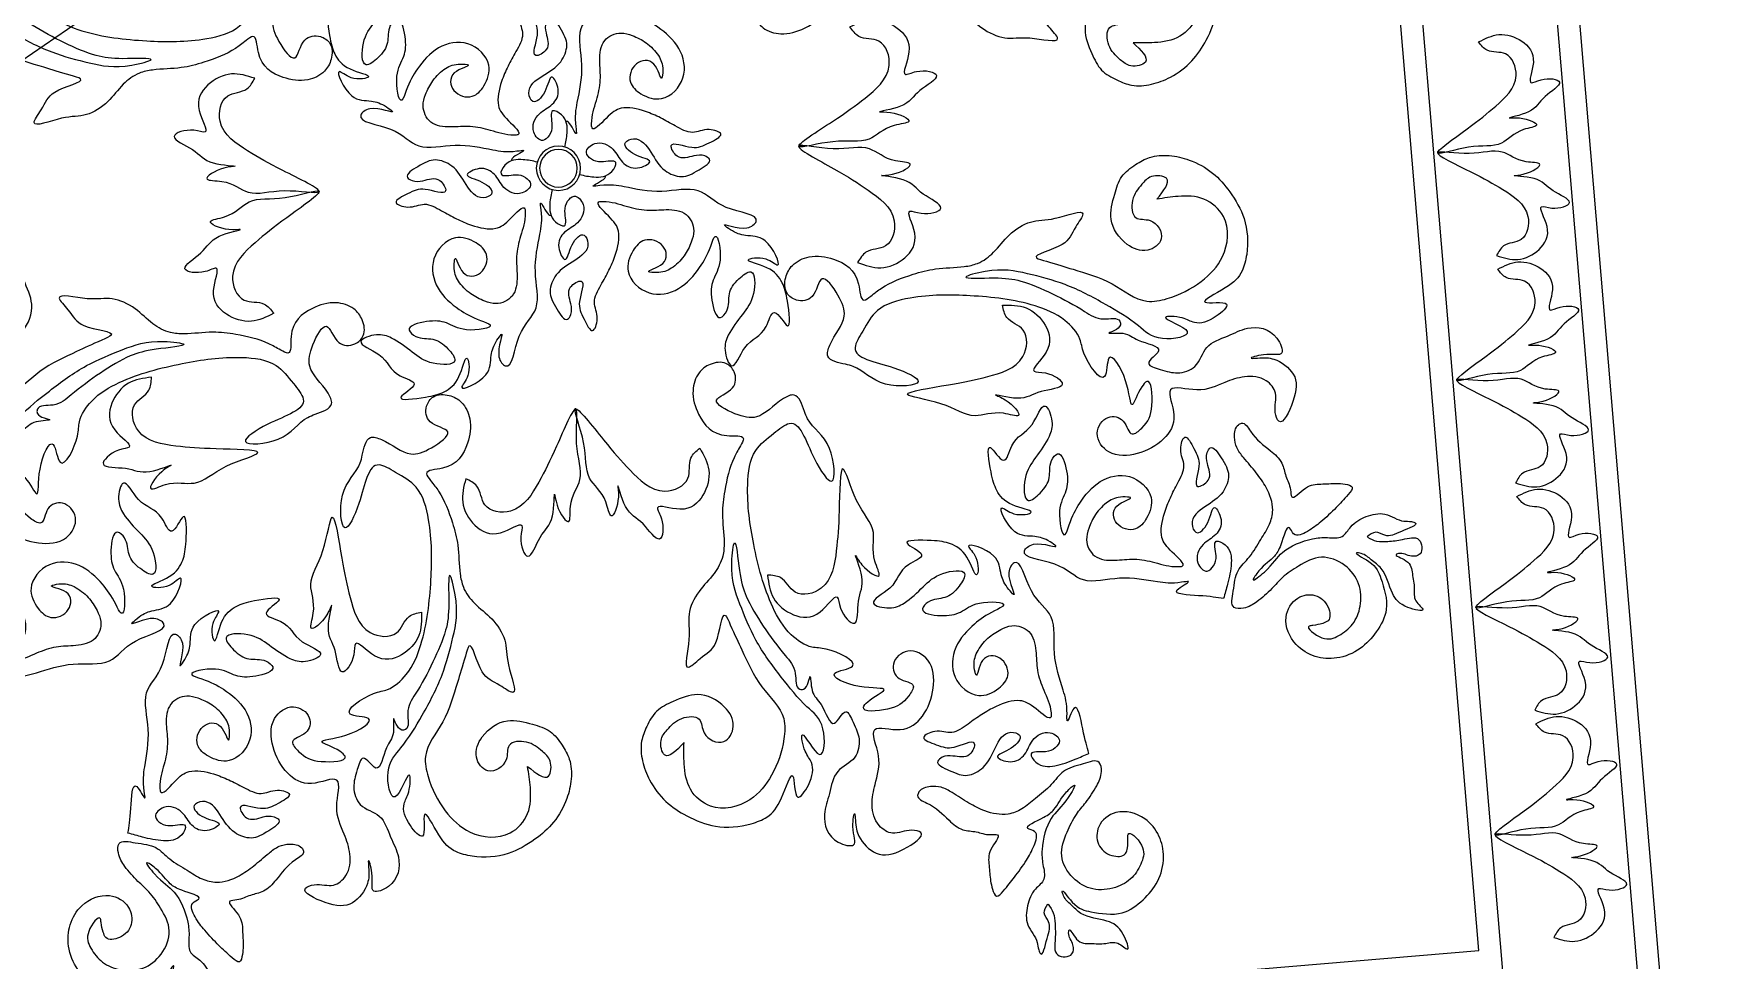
# Model space of a CAD drawing. Header units: millimetres. Extents: x 32582 to 41721, y -247935 to -234947.
# Drawn here: x 39985 to 40059.7, y -247106.5 to -247065 of the extents above; entities that cross this region are included whole.
import ezdxf

# ---------------------------------------------------------------- set-up
doc = ezdxf.new("R2010")
doc.units = ezdxf.units.MM
doc.header["$LTSCALE"] = 300
doc.header["$MEASUREMENT"] = 0
doc.layers.add('I-LINE-01', color=1, linetype='Continuous')
doc.layers.add('ID-facade', color=1, linetype='Continuous')

# ---------------------------------------------------------------- blocks, each defined once
blk = doc.blocks.new('arabesque3')
at = {"layer": 'I-LINE-01', "ltscale": 1100}
for radius in [18, 15.3]:
    blk.add_circle((0, 0), radius, dxfattribs=at)
for points in [[(312.1, 648.2), (315.2, 655.6), (315.4, 664.7), (313.9, 676.7), (314.1, 690), (325.7, 690.9), (327.5, 683.8), (325.4, 673.4), (325.9, 671.7), (331.1, 679.4), (341.8, 684.6), (354.1, 686.2), (363.9, 687.5), (371, 693.2), (369.2, 680.9), (357.6, 668.3), (337.5, 659.2), (330.5, 651.2), (325.4, 643), (324.8, 639.4), (331.7, 649.1), (345.7, 659), (370.8, 663.4), (389, 655.2), (402.7, 642), (410.3, 623.1), (409, 605.6), (399.5, 590.2), (377, 581.9), (361.5, 591.4), (359.4, 605.4), (368.9, 616), (380, 616), (382.2, 611.6), (383.8, 603.7), (384.3, 600.8), (393.9, 610.9), (392.1, 624.7), (382.7, 636), (368.2, 642.1), (349.9, 640.9), (335.1, 629.6), (328.4, 610.6), (335.5, 592.1), (344.9, 578.9), (353.8, 570.3), (364.5, 558.1), (369.8, 547.2), (369.1, 539.6), (356, 538.9), (339.3, 542.9), (328, 552.1), (313.8, 561.4), (301.5, 568.4), (289.9, 571), (271.5, 565.8), (259.5, 557.7), (247.2, 547.4), (238.9, 541.9), (230.4, 540.1), (220.5, 543.2), (219.1, 545.9), (225.7, 553), (241.6, 569.4), (251.7, 578.5), (262.3, 581.8), (273.3, 585.6), (279, 586.6), (272.1, 597.6), (268.8, 610.4), (268.3, 623), (268.9, 629.9), (271.4, 635.8), (277.2, 632.6), (287.9, 622.7), (299.6, 610.1), (307.3, 599.3), (309.3, 588.1), (304.3, 584.8), (318.2, 577.6), (327.4, 572.4), (339.5, 559.7), (346.6, 555.2), (340.3, 564.3), (324.2, 579.3), (313.3, 603.5), (312.3, 615.6), (311.4, 627.5), (303.5, 634.6), (295.3, 647.1), (293.4, 662.4), (299, 677.7), (299.4, 684), (300.3, 687.1), (307.3, 675.7), (310.5, 662.3), (308, 654.8), (311.9, 647.8)], [(-388.1, 610.6), (-392.2, 617.5), (-393.7, 626.4), (-393.8, 638.6), (-395.9, 651.7), (-407.4, 651), (-408.3, 643.8), (-404.7, 633.7), (-405, 632), (-411.3, 638.9), (-422.5, 642.6), (-434.9, 642.5), (-444.9, 642.4), (-452.7, 647.1), (-449.2, 635.2), (-436, 624.3), (-414.8, 618), (-406.7, 611.1), (-400.5, 603.6), (-399.5, 600.1), (-407.7, 608.8), (-422.8, 616.7), (-448.4, 617.6), (-465.3, 607), (-477, 592.1), (-482, 572.2), (-478.3, 555.1), (-466.7, 541.1), (-443.3, 536), (-429.3, 547.6), (-429.1, 561.7), (-440, 570.9), (-451, 569.4), (-452.5, 564.8), (-453.1, 556.7), (-453.2, 553.7), (-464, 562.5), (-464.2, 576.4), (-456.4, 588.8), (-442.9, 596.9), (-424.6, 598.2), (-408.3, 589), (-399.1, 571.1), (-403.6, 551.8), (-411.1, 537.5), (-418.8, 527.7), (-427.7, 514.2), (-431.4, 502.6), (-429.8, 495.2), (-416.6, 496.3), (-400.6, 502.5), (-390.7, 513.2), (-377.9, 524.3), (-366.7, 533), (-355.6, 537.2), (-336.7, 534.5), (-323.7, 528.1), (-310, 519.6), (-301.1, 515.3), (-292.4, 514.7), (-283, 519.1), (-282, 521.9), (-289.5, 528.1), (-307.5, 542.1), (-318.8, 549.8), (-329.7, 551.6), (-341.2, 553.8), (-346.9, 554), (-341.6, 566), (-340, 579), (-341.3, 591.6), (-342.8, 598.4), (-346.1, 603.9), (-351.4, 599.9), (-360.7, 588.6), (-370.5, 574.6), (-376.7, 562.8), (-377.1, 551.4), (-371.8, 548.8), (-384.5, 539.8), (-393, 533.4), (-403.1, 519.2), (-409.6, 513.7), (-404.6, 523.6), (-390.7, 540.6), (-383.2, 566.1), (-383.9, 578.3), (-384.6, 590.2), (-377.8, 598.2), (-371.3, 611.8), (-371.5, 627.2), (-379.2, 641.6), (-380.4, 647.8), (-381.8, 650.7), (-387.2, 638.5), (-388.5, 624.8), (-385, 617.7), (-387.8, 610.2)], [(36.8, 477.1), (34.5, 494.3), (36.8, 515.4), (51, 531.2), (83.5, 530.5), (103.7, 513.1), (117.7, 485.3), (119.8, 468.9), (105.8, 440.8), (93.8, 408.8), (87.3, 387.3), (84.4, 379.1), (73.6, 400), (59.1, 411.1), (48.7, 416.8), (52.3, 394.4), (55.2, 374.2), (65.8, 356.9), (79.9, 344.2), (88.9, 331.1), (91.5, 320.4), (93.4, 296.9), (97.8, 278.6), (109, 253), (115.5, 244.2), (118.7, 238.7), (105.7, 234.3), (85.4, 214), (83.5, 194.2), (90.4, 180.6), (100.2, 175.1), (113, 176.1), (118.7, 183.8), (115.7, 196.5), (101.4, 204.6), (114.7, 217.6), (131.6, 222.6), (155.4, 210.9), (164.4, 209.2), (171, 223.6), (172.7, 229.8), (187, 256.2), (185.1, 282.8), (173.8, 263), (157.4, 231.5), (143.9, 237.7), (127.3, 249.6), (117, 276.3), (115.2, 325.1), (123.5, 377.9), (135.3, 402.2), (150.6, 414.4), (161.9, 417.6), (181.1, 434.4), (166.1, 438), (184.5, 451.5), (203.9, 457), (189.5, 464.7), (185.3, 468.7), (204.6, 472.9), (223.1, 464.6), (227.9, 456.9), (217.3, 449.5), (214.3, 437.3), (227.3, 428.4), (242.5, 437.9), (243.7, 461), (231.9, 482.4), (212.5, 490.8), (192, 488), (192, 509.5), (186, 532.2), (181.4, 548.3), (184.7, 565.8), (194.7, 573.5), (210.5, 573.2), (217.5, 576.1), (201.6, 587.6), (179.3, 587.8), (167.2, 572.2), (166.2, 558.8), (166.3, 553.6), (163.5, 563.7), (161.9, 578.5), (149.9, 574.7), (141.9, 550.6), (148.2, 534.5), (157.4, 517.5), (172.8, 508), (178.2, 493.8), (175.3, 479.5), (170.5, 470.3), (160.3, 478.3), (151.5, 461.8), (145.9, 449.3), (145.7, 437.9), (139.1, 447.4), (136.1, 447), (134.2, 433.8), (128.1, 418.1), (113.7, 392), (103.3, 366.1), (100.8, 344.5), (99.9, 321.6), (95.4, 337.3), (97.4, 371.8), (106.2, 402.4), (122.5, 435.2), (139.9, 461.9), (150.3, 481.5), (144.5, 501.7), (133, 484), (133.5, 497.6), (137.2, 507.4), (132.2, 525.2), (122.3, 533.7), (120.7, 516.2), (109.1, 532.5), (95.1, 546.4), (81.9, 550), (52.7, 547.9), (30.8, 536.4), (15.6, 522.4), (4.9, 503.3), (1.3, 487.2), (2.8, 471.2), (8.6, 459.9), (18.3, 448.7), (32.7, 442.7), (53.1, 439.9), (73.5, 453), (78.3, 469.5), (69, 480.6), (54.1, 471.5), (51.7, 460), (37.7, 457.3), (24.6, 464.9), (18.5, 472.7), (19.8, 484.8), (36.8, 477.1)], [(-92, 478.7), (-92.1, 496.1), (-97.2, 516.7), (-113.5, 530.4), (-145.6, 525.2), (-163.2, 505.3), (-173.3, 475.8), (-173.1, 459.3), (-155.3, 433.3), (-139.1, 403.3), (-129.7, 382.9), (-125.7, 375.1), (-117.9, 397.3), (-105.1, 410.3), (-95.6, 417.4), (-96, 394.7), (-96.2, 374.3), (-104.3, 355.7), (-116.5, 341.2), (-123.6, 327), (-124.7, 316), (-123.4, 292.6), (-125.2, 273.8), (-132.8, 246.9), (-138.1, 237.3), (-140.5, 231.4), (-127, 228.8), (-104.1, 211.5), (-99.5, 192.1), (-104.5, 177.7), (-113.5, 170.9), (-126.3, 170.2), (-132.9, 177), (-131.8, 190), (-118.7, 200), (-133.6, 211), (-151.1, 213.7), (-173.1, 198.8), (-181.7, 196), (-190.2, 209.3), (-192.8, 215.2), (-210.6, 239.4), (-212.3, 266), (-198.4, 247.9), (-177.8, 219), (-165.3, 226.9), (-150.5, 241), (-144, 268.8), (-148.9, 317.5), (-164.3, 368.6), (-179.4, 391), (-196.2, 401), (-207.8, 402.7), (-229.1, 416.7), (-214.8, 422.3), (-234.8, 433.2), (-254.8, 436), (-241.5, 445.5), (-237.9, 450.1), (-257.6, 451.6), (-274.8, 440.9), (-278.5, 432.6), (-267.1, 426.7), (-262.4, 415.1), (-274, 404.4), (-290.4, 411.8), (-294.8, 434.4), (-286, 457.3), (-268, 468.3), (-247.2, 468.4), (-250.2, 489.6), (-247.3, 512.9), (-245, 529.5), (-250.6, 546.4), (-261.6, 552.6), (-277.2, 550.2), (-284.6, 552.1), (-270.3, 565.7), (-248.3, 569), (-234.1, 555.1), (-231.3, 542), (-230.8, 536.9), (-229.3, 547.2), (-229.8, 562.1), (-217.4, 559.9), (-206.2, 537.2), (-210.2, 520.4), (-217, 502.3), (-231, 490.7), (-234.3, 476), (-229.5, 462.2), (-223.5, 453.7), (-214.5, 463), (-203.6, 447.9), (-196.3, 436.3), (-194.5, 425.1), (-189.2, 435.3), (-186.3, 435.3), (-182.6, 422.5), (-174.3, 407.9), (-156.5, 383.9), (-142.7, 359.8), (-137.2, 338.7), (-133.2, 316.1), (-131, 332.3), (-137.6, 366.2), (-150.6, 395.3), (-171.1, 425.6), (-192, 449.6), (-205, 467.6), (-202.1, 488.4), (-188.2, 472.4), (-190.6, 485.9), (-195.6, 495.1), (-193, 513.3), (-184.5, 523.1), (-180.5, 506), (-171.2, 523.8), (-159.3, 539.4), (-146.6, 544.9), (-117.4, 546.8), (-94.2, 538.3), (-77.2, 526.6), (-64, 509.1), (-58.2, 493.6), (-57.5, 477.6), (-61.7, 465.5), (-69.8, 453.1), (-83.2, 445.3), (-103.1, 439.6), (-125.1, 449.8), (-132.1, 465.6), (-124.4, 477.8), (-108.4, 470.9), (-104.5, 459.7), (-90.2, 459), (-78.3, 468.3), (-73.2, 476.9), (-76.2, 488.8), (-92, 478.7)], [(361.8, 531.1), (350.2, 534.3), (332.9, 537.3), (318.2, 532.3), (315.2, 525.1), (327.1, 524.9), (335.3, 522.9), (339.5, 517.7), (332.9, 510.2), (318, 514.3), (309.9, 524.7), (297.4, 529), (287.8, 523.8), (299.9, 518.2), (307.9, 508.7), (301.4, 505.4), (287.2, 515.8), (275, 530.6), (261.6, 535.2), (247.4, 529.2), (239.1, 520.4), (243.1, 517.8), (251.9, 518), (265.5, 518.6), (270.6, 510.2), (253.9, 511), (239.7, 507), (230.5, 499.7), (240.1, 496.2), (253.6, 498.9), (267.7, 493.9), (279.9, 487.8), (292.3, 482.9), (312.1, 480.9), (324.2, 489.4), (335.4, 497.4), (335.9, 494.2), (332.5, 475), (329.7, 458.4), (330.6, 442.5), (327, 426.1), (314, 419.6), (304.8, 421.4), (293.3, 427), (283, 437.1), (279.1, 449.1), (279.7, 455.3), (286.6, 444.2), (300.7, 444.4), (305.2, 459.3), (296.5, 468.5), (279.5, 472.1), (262.6, 454.6), (266.5, 430.8), (284.1, 414.1), (301.8, 405.6), (309.7, 402.2), (290.5, 397.7), (274.1, 402.8), (257.8, 403.4), (244, 396), (249.4, 391.1), (263.3, 389.3), (275.9, 381.8), (281.8, 372.3), (264.3, 369.7), (246.9, 378.3), (229.8, 389.2), (217.4, 391.5), (205, 385.9), (219.9, 375.5), (237.5, 358.8), (249.2, 352.3), (238.8, 341.4), (258.7, 341.9), (273.7, 346.6), (285.5, 359.4), (291.4, 374.6), (292.7, 360.5), (288, 350.7), (307.4, 361.4), (311.2, 377.4), (315.6, 389.9), (318.9, 394.6), (317.6, 376.4), (322.9, 369.1), (333.7, 393.7), (346.7, 417), (345.3, 446.5), (348.2, 477.2), (348.6, 496.9), (348, 502.4), (354.8, 493.2), (359.6, 510.7), (361.8, 531.1)], [(-421.4, 487.7), (-410.2, 492.5), (-393.6, 497.9), (-378.3, 495), (-374.4, 488.2), (-386.1, 486.4), (-393.9, 483.3), (-397.4, 477.5), (-389.8, 471), (-375.6, 477.2), (-369, 488.5), (-357.3, 494.5), (-347, 490.7), (-358.3, 483.5), (-364.9, 472.9), (-357.9, 470.6), (-345.3, 482.9), (-335.3, 499.2), (-322.6, 505.5), (-307.7, 501.6), (-298.4, 493.9), (-301.9, 490.9), (-310.7, 489.8), (-324.2, 488.6), (-328.1, 479.5), (-311.8, 482.7), (-297.1, 480.6), (-287, 474.6), (-296, 469.9), (-309.7, 470.7), (-323, 463.8), (-334.3, 456.1), (-345.9, 449.6), (-365.2, 444.9), (-378.3, 451.6), (-390.6, 458), (-390.6, 454.8), (-384.6, 436.3), (-379.6, 420.1), (-378.3, 404.2), (-372.5, 388.6), (-358.7, 383.9), (-349.8, 386.9), (-339.3, 394), (-330.4, 405.5), (-328.2, 417.8), (-329.6, 423.9), (-334.9, 412), (-348.9, 410.2), (-355.4, 424.4), (-348, 434.7), (-331.8, 440.6), (-312.6, 425.6), (-313.3, 401.5), (-328.3, 382.5), (-344.7, 371.6), (-352.1, 367.2), (-332.4, 365.4), (-316.9, 372.7), (-300.9, 375.5), (-286.1, 370), (-290.9, 364.5), (-304.4, 360.8), (-315.8, 351.7), (-320.4, 341.4), (-302.7, 341.2), (-286.6, 352.1), (-271.1, 365.3), (-259.2, 369.3), (-246.2, 365.4), (-259.5, 353), (-274.6, 334.1), (-285.3, 326), (-273.5, 316.7), (-293.3, 314.5), (-308.8, 317.1), (-322.3, 328.1), (-330.2, 342.4), (-329.5, 328.2), (-323.5, 319.2), (-344.2, 327.1), (-350.2, 342.5), (-356.2, 354.2), (-360.2, 358.4), (-356.3, 340.6), (-360.7, 332.6), (-374.7, 355.5), (-390.7, 376.8), (-393.4, 406.2), (-400.5, 436.2), (-403.6, 455.7), (-403.8, 461.2), (-409.2, 451.2), (-416.3, 467.9), (-421.4, 487.7)], [(610.6, 388.1), (617.5, 392.2), (626.4, 393.7), (638.6, 393.8), (651.7, 395.9), (651, 407.4), (643.8, 408.3), (633.7, 404.7), (632, 405), (638.9, 411.3), (642.6, 422.5), (642.5, 434.9), (642.4, 444.9), (647.1, 452.7), (635.2, 449.2), (624.3, 436), (618, 414.8), (611.1, 406.7), (603.6, 400.5), (600.1, 399.5), (608.8, 407.7), (616.7, 422.8), (617.6, 448.4), (607, 465.3), (592.1, 477), (572.2, 482), (555.1, 478.3), (541.1, 466.7), (536, 443.3), (547.6, 429.3), (561.7, 429.1), (570.9, 440), (569.4, 451), (564.8, 452.5), (556.7, 453.1), (553.7, 453.2), (562.5, 464), (576.4, 464.2), (588.8, 456.4), (596.9, 442.9), (598.2, 424.6), (589, 408.3), (571.1, 399.1), (551.8, 403.6), (537.5, 411.1), (527.7, 418.8), (514.2, 427.7), (502.6, 431.4), (495.2, 429.8), (496.3, 416.6), (502.5, 400.6), (513.2, 390.7), (524.3, 377.9), (533, 366.7), (537.2, 355.6), (534.5, 336.7), (528.1, 323.7), (519.6, 310), (515.3, 301.1), (514.7, 292.4), (519.1, 283), (521.9, 282), (528.1, 289.5), (542.1, 307.5), (549.8, 318.8), (551.6, 329.7), (553.8, 341.2), (554, 346.9), (566, 341.6), (579, 340), (591.6, 341.3), (598.4, 342.8), (603.9, 346.1), (599.9, 351.4), (588.6, 360.7), (574.6, 370.5), (562.8, 376.7), (551.4, 377.1), (548.8, 371.8), (539.8, 384.5), (533.4, 393), (519.2, 403.1), (513.7, 409.6), (523.6, 404.6), (540.6, 390.7), (566.1, 383.2), (578.3, 383.9), (590.2, 384.6), (598.2, 377.8), (611.8, 371.3), (627.2, 371.5), (641.6, 379.2), (647.8, 380.4), (650.7, 381.8), (638.5, 387.2), (624.8, 388.5), (617.7, 385), (610.2, 387.8)], [(487.7, 421.4), (492.5, 410.2), (497.9, 393.6), (495, 378.3), (488.2, 374.4), (486.4, 386.1), (483.3, 393.9), (477.5, 397.4), (471, 389.8), (477.2, 375.6), (488.5, 369), (494.5, 357.3), (490.7, 347), (483.5, 358.3), (472.9, 364.9), (470.6, 357.9), (482.9, 345.3), (499.2, 335.3), (505.5, 322.6), (501.6, 307.7), (493.9, 298.4), (490.9, 301.9), (489.8, 310.7), (488.6, 324.2), (479.5, 328.1), (482.7, 311.8), (480.6, 297.1), (474.6, 287), (469.9, 296), (470.7, 309.7), (463.8, 323), (456.1, 334.3), (449.6, 345.9), (444.9, 365.2), (451.6, 378.3), (458, 390.6), (454.8, 390.6), (436.3, 384.6), (420.1, 379.6), (404.2, 378.3), (388.6, 372.5), (383.9, 358.7), (386.9, 349.8), (394, 339.3), (405.5, 330.4), (417.8, 328.2), (423.9, 329.6), (412, 334.9), (410.2, 348.9), (424.4, 355.4), (434.7, 348), (440.6, 331.8), (425.6, 312.6), (401.5, 313.3), (382.5, 328.3), (371.6, 344.7), (367.2, 352.1), (365.4, 332.4), (372.7, 316.9), (375.5, 300.9), (370, 286.1), (364.5, 290.9), (360.8, 304.4), (351.7, 315.8), (341.4, 320.4), (341.2, 302.7), (352.1, 286.6), (365.3, 271.1), (369.3, 259.2), (365.4, 246.2), (353, 259.5), (334.1, 274.6), (326, 285.3), (316.7, 273.5), (314.5, 293.3), (317.1, 308.8), (328.1, 322.3), (342.4, 330.2), (328.2, 329.5), (319.2, 323.5), (327.1, 344.2), (342.5, 350.2), (354.2, 356.2), (358.4, 360.2), (340.6, 356.3), (332.6, 360.7), (355.5, 374.7), (376.8, 390.7), (406.2, 393.4), (436.2, 400.5), (455.7, 403.6), (461.2, 403.8), (451.2, 409.2), (467.9, 416.3), (487.7, 421.4)], [(122.8, 351.4), (133, 354.9), (143.2, 368.1), (164.7, 367.9), (181, 339.4), (187.8, 307.3), (195.5, 274.1), (203, 301.1), (212.9, 328.9), (210.9, 352.1), (212.7, 364.2), (200.1, 353.7), (196, 345.5), (198.7, 363.2), (193.3, 382.6), (187.5, 399.9), (178, 386.2), (176.6, 377.1), (161.2, 386.9), (139.3, 386.2), (125.1, 370.5), (122.8, 351.4)], [(-160, 342.5), (-170.5, 344.6), (-182.5, 356.3), (-203.7, 353.1), (-216, 322.6), (-218.3, 289.9), (-221.4, 256), (-232.6, 281.7), (-246.2, 307.9), (-247.4, 331.1), (-250.8, 342.9), (-236.8, 334.1), (-231.7, 326.7), (-236.8, 343.8), (-234.1, 363.8), (-230.7, 381.7), (-219.5, 369.4), (-216.8, 360.6), (-202.8, 372.4), (-181.1, 374.7), (-164.9, 361.1), (-160, 342.5)], [(-531.1, 361.8), (-534.3, 350.2), (-537.3, 332.9), (-532.3, 318.2), (-525.1, 315.2), (-524.9, 327.1), (-522.9, 335.3), (-517.7, 339.5), (-510.2, 332.9), (-514.3, 318), (-524.7, 309.9), (-529, 297.4), (-523.8, 287.8), (-518.2, 299.9), (-508.7, 307.9), (-505.4, 301.4), (-515.8, 287.2), (-530.6, 275), (-535.2, 261.6), (-529.2, 247.4), (-520.4, 239.1), (-517.8, 243.1), (-518, 251.9), (-518.6, 265.5), (-510.2, 270.6), (-511, 253.9), (-507, 239.7), (-499.7, 230.5), (-496.2, 240.1), (-498.9, 253.6), (-493.9, 267.7), (-487.8, 279.9), (-482.9, 292.3), (-480.9, 312.1), (-489.4, 324.2), (-497.4, 335.4), (-494.2, 335.9), (-475, 332.5), (-458.4, 329.7), (-442.5, 330.6), (-426.1, 327), (-419.6, 314), (-421.4, 304.8), (-427, 293.3), (-437.1, 283), (-449.1, 279.1), (-455.3, 279.7), (-444.2, 286.6), (-444.4, 300.7), (-459.3, 305.2), (-468.5, 296.5), (-472.1, 279.5), (-454.6, 262.6), (-430.8, 266.5), (-414.1, 284.1), (-405.6, 301.8), (-402.2, 309.7), (-397.7, 290.5), (-402.8, 274.1), (-403.4, 257.8), (-396, 244), (-391.1, 249.4), (-389.3, 263.3), (-381.8, 275.9), (-372.3, 281.8), (-369.7, 264.3), (-378.3, 246.9), (-389.2, 229.8), (-391.5, 217.4), (-385.9, 205), (-375.5, 219.9), (-358.8, 237.5), (-352.3, 249.2), (-341.4, 238.8), (-341.9, 258.7), (-346.6, 273.7), (-359.4, 285.5), (-374.6, 291.4), (-360.5, 292.7), (-350.7, 288), (-361.4, 307.4), (-377.4, 311.2), (-389.9, 315.6), (-394.6, 318.9), (-376.4, 317.6), (-369.1, 322.9), (-393.7, 333.7), (-417, 346.7), (-446.5, 345.3), (-477.2, 348.2), (-496.9, 348.6), (-502.4, 348), (-493.2, 354.8), (-510.7, 359.6), (-531.1, 361.8)], [(-109.5, 239.9), (-101.4, 247), (-97, 263.1), (-77, 271), (-51.1, 250.8), (-32.6, 223.7), (-12.9, 196), (-16.2, 223.8), (-17.6, 253.3), (-28.2, 274), (-31.2, 285.8), (-38.9, 271.3), (-39.6, 262.2), (-43.8, 279.6), (-56.2, 295.5), (-68.1, 309.3), (-71.6, 293), (-69.5, 284), (-87.5, 287.3), (-107.4, 278.3), (-114.6, 258.4), (-109.5, 239.9)], [(82.5, 241.4), (74.3, 248.4), (69.6, 264.4), (49.5, 272.1), (23.9, 251.4), (5.9, 224), (-13.4, 196), (-10.5, 223.8), (-9.6, 253.3), (0.7, 274.2), (3.4, 286.1), (11.4, 271.7), (12.2, 262.7), (16.1, 280.1), (28.3, 296.2), (39.9, 310.2), (43.7, 294), (41.8, 284.9), (59.7, 288.5), (79.8, 279.8), (87.3, 260.1), (82.5, 241.4)], [(478.7, 92), (496.1, 92.1), (516.7, 97.2), (530.4, 113.5), (525.2, 145.6), (505.3, 163.2), (475.8, 173.3), (459.3, 173.1), (433.3, 155.3), (403.3, 139.1), (382.9, 129.7), (375.1, 125.7), (397.3, 117.9), (410.3, 105.1), (417.4, 95.6), (394.7, 96), (374.3, 96.2), (355.7, 104.3), (341.2, 116.5), (327, 123.6), (316, 124.7), (292.6, 123.4), (273.8, 125.2), (246.9, 132.8), (237.3, 138.1), (231.4, 140.5), (228.8, 127), (211.5, 104.1), (192.1, 99.5), (177.7, 104.5), (170.9, 113.5), (170.2, 126.3), (177, 132.9), (190, 131.8), (200, 118.7), (211, 133.6), (213.7, 151.1), (198.8, 173.1), (196, 181.7), (209.3, 190.2), (215.2, 192.8), (239.4, 210.6), (266, 212.3), (247.9, 198.4), (219, 177.8), (226.9, 165.3), (241, 150.5), (268.8, 144), (317.5, 148.9), (368.6, 164.3), (391, 179.4), (401, 196.2), (402.7, 207.8), (416.7, 229.1), (422.3, 214.8), (433.2, 234.8), (436, 254.8), (445.5, 241.5), (450.1, 237.9), (451.6, 257.6), (440.9, 274.8), (432.6, 278.5), (426.7, 267.1), (415.1, 262.4), (404.4, 274), (411.8, 290.4), (434.4, 294.8), (457.3, 286), (468.3, 268), (468.4, 247.2), (489.6, 250.2), (512.9, 247.3), (529.5, 245), (546.4, 250.6), (552.6, 261.6), (550.2, 277.2), (552.1, 284.6), (565.7, 270.3), (569, 248.3), (555.1, 234.1), (542, 231.3), (536.9, 230.8), (547.2, 229.3), (562.1, 229.8), (559.9, 217.4), (537.2, 206.2), (520.4, 210.2), (502.3, 217), (490.7, 231), (476, 234.3), (462.2, 229.5), (453.7, 223.5), (463, 214.5), (447.9, 203.6), (436.3, 196.3), (425.1, 194.5), (435.3, 189.2), (435.3, 186.3), (422.5, 182.6), (407.9, 174.3), (383.9, 156.5), (359.8, 142.7), (338.7, 137.2), (316.1, 133.2), (332.3, 131), (366.2, 137.6), (395.3, 150.6), (425.6, 171.1), (449.6, 192), (467.6, 205), (488.4, 202.1), (472.4, 188.2), (485.9, 190.6), (495.1, 195.6), (513.3, 193), (523.1, 184.5), (506, 180.5), (523.8, 171.2), (539.4, 159.3), (544.9, 146.6), (546.8, 117.4), (538.3, 94.2), (526.6, 77.2), (509.1, 64), (493.6, 58.2), (477.6, 57.5), (465.5, 61.7), (453.1, 69.8), (445.3, 83.2), (439.6, 103.1), (449.8, 125.1), (465.6, 132.1), (477.8, 124.4), (470.9, 108.4), (459.7, 104.5), (459, 90.2), (468.3, 78.3), (476.9, 73.2), (488.8, 76.2), (478.7, 92)], [(-477.1, 36.8), (-494.3, 34.5), (-515.4, 36.8), (-531.2, 51), (-530.5, 83.5), (-513.1, 103.7), (-485.3, 117.7), (-468.9, 119.8), (-440.8, 105.8), (-408.8, 93.8), (-387.3, 87.3), (-379.1, 84.4), (-400, 73.6), (-411.1, 59.1), (-416.8, 48.7), (-394.4, 52.3), (-374.2, 55.2), (-356.9, 65.8), (-344.2, 79.9), (-331.1, 88.9), (-320.4, 91.5), (-296.9, 93.4), (-278.6, 97.8), (-253, 109), (-244.2, 115.5), (-238.7, 118.7), (-234.3, 105.7), (-214, 85.4), (-194.2, 83.5), (-180.6, 90.4), (-175.1, 100.2), (-176.1, 113), (-183.8, 118.7), (-196.5, 115.7), (-204.6, 101.4), (-217.6, 114.7), (-222.6, 131.6), (-210.9, 155.4), (-209.2, 164.4), (-223.6, 171), (-229.8, 172.7), (-256.2, 187), (-282.8, 185.1), (-263, 173.8), (-231.5, 157.4), (-237.7, 143.9), (-249.6, 127.3), (-276.3, 117), (-325.1, 115.2), (-377.9, 123.5), (-402.2, 135.3), (-414.4, 150.6), (-417.6, 161.9), (-434.4, 181.1), (-438, 166.1), (-451.5, 184.5), (-457, 203.9), (-464.7, 189.5), (-468.7, 185.3), (-472.9, 204.6), (-464.6, 223.1), (-456.9, 227.9), (-449.5, 217.3), (-437.3, 214.3), (-428.4, 227.3), (-437.9, 242.5), (-461, 243.7), (-482.4, 231.9), (-490.8, 212.5), (-488, 192), (-509.5, 192), (-532.2, 186), (-548.3, 181.4), (-565.8, 184.7), (-573.5, 194.7), (-573.2, 210.5), (-576.1, 217.5), (-587.6, 201.6), (-587.8, 179.3), (-572.2, 167.2), (-558.8, 166.2), (-553.6, 166.3), (-563.7, 163.5), (-578.5, 161.9), (-574.7, 149.9), (-550.6, 141.9), (-534.5, 148.2), (-517.5, 157.4), (-508, 172.8), (-493.8, 178.2), (-479.5, 175.3), (-470.3, 170.5), (-478.3, 160.3), (-461.8, 151.5), (-449.3, 145.9), (-437.9, 145.7), (-447.4, 139.1), (-447, 136.1), (-433.8, 134.2), (-418.1, 128.1), (-392, 113.7), (-366.1, 103.3), (-344.5, 100.8), (-321.6, 99.9), (-337.3, 95.4), (-371.8, 97.4), (-402.4, 106.2), (-435.2, 122.5), (-461.9, 139.9), (-481.5, 150.3), (-501.7, 144.5), (-484, 133), (-497.6, 133.5), (-507.4, 137.2), (-525.2, 132.2), (-533.7, 122.3), (-516.2, 120.7), (-532.5, 109.1), (-546.4, 95.1), (-550, 81.9), (-547.9, 52.7), (-536.4, 30.8), (-522.4, 15.6), (-503.3, 4.9), (-487.2, 1.3), (-471.2, 2.8), (-459.9, 8.6), (-448.7, 18.3), (-442.7, 32.7), (-439.9, 53.1), (-453, 73.5), (-469.5, 78.3), (-480.6, 69), (-471.5, 54.1), (-460, 51.7), (-457.3, 37.7), (-464.9, 24.6), (-472.7, 18.5), (-484.8, 19.8), (-477.1, 36.8)], [(342.5, 160), (344.6, 170.5), (356.3, 182.5), (353.1, 203.7), (322.6, 216), (289.9, 218.3), (256, 221.4), (281.7, 232.6), (307.9, 246.2), (331.1, 247.4), (342.9, 250.8), (334.1, 236.8), (326.7, 231.7), (343.8, 236.8), (363.8, 234.1), (381.7, 230.7), (369.4, 219.5), (360.6, 216.8), (372.4, 202.8), (374.7, 181.1), (361.1, 164.9), (342.5, 160)], [(-351.4, 122.8), (-354.9, 133), (-368.1, 143.2), (-367.9, 164.7), (-339.4, 181), (-307.3, 187.8), (-274.1, 195.5), (-301.1, 203), (-328.9, 212.9), (-352.1, 210.9), (-364.2, 212.7), (-353.7, 200.1), (-345.5, 196), (-363.2, 198.7), (-382.6, 193.3), (-399.9, 187.5), (-386.2, 178), (-377.1, 176.6), (-386.9, 161.2), (-386.2, 139.3), (-370.5, 125.1), (-351.4, 122.8)], [(230.5, 109.4), (238.4, 102.1), (254.8, 99.2), (264.7, 80.1), (247.1, 52.3), (221.9, 31.3), (196.2, 9), (223.6, 15), (252.8, 19.2), (272.4, 31.8), (283.9, 35.9), (268.6, 42.2), (259.6, 42), (276.4, 47.8), (291.1, 61.7), (303.6, 74.9), (287.1, 76.9), (278.4, 73.9), (279.8, 92.1), (269, 111), (248.5, 116.3), (230.5, 109.4)], [(-245.7, 85), (-252.3, 76.5), (-268, 71), (-274.7, 50.5), (-252.8, 26), (-224.5, 9.4), (-195.5, -8.5), (-223.5, -7), (-253, -7.6), (-274.4, 1.7), (-286.4, 3.8), (-272.4, 12.5), (-263.4, 13.7), (-281, 16.8), (-297.7, 28.1), (-312.2, 39.1), (-296.2, 43.7), (-287.1, 42.2), (-291.6, 59.9), (-283.9, 80.4), (-264.6, 88.9), (-245.7, 85)], [(250.7, -81.5), (256.9, -72.7), (272.4, -66.5), (278, -45.7), (255, -22.3), (226, -7), (196.2, 9.4), (224.2, 9.3), (253.6, 11.3), (275.4, 3.1), (287.5, 1.5), (273.9, -7.8), (265, -9.5), (282.7, -11.7), (300, -22.2), (315, -32.5), (299.3, -37.9), (290.1, -36.8), (295.4, -54.3), (288.7, -75.1), (269.8, -84.5), (250.7, -81.5)], [(-234.6, -106.6), (-242.1, -99), (-258.4, -95.4), (-267.4, -75.8), (-248.5, -48.9), (-222.3, -29.1), (-195.6, -8), (-223.2, -12.7), (-252.6, -15.5), (-272.7, -27.2), (-284.4, -30.7), (-269.5, -37.7), (-260.4, -37.9), (-277.5, -43), (-292.9, -56.2), (-306, -68.8), (-289.6, -71.5), (-280.7, -68.9), (-283.1, -87), (-273.1, -106.5), (-252.9, -112.7), (-234.6, -106.6)], [(477.1, -36.8), (494.3, -34.5), (515.4, -36.8), (531.2, -51), (530.5, -83.5), (513.1, -103.7), (485.3, -117.7), (468.9, -119.8), (440.8, -105.8), (408.8, -93.8), (387.3, -87.3), (379.1, -84.4), (400, -73.6), (411.1, -59.1), (416.8, -48.7), (394.4, -52.3), (374.2, -55.2), (356.9, -65.8), (344.2, -79.9), (331.1, -88.9), (320.4, -91.5), (296.9, -93.4), (278.6, -97.8), (253, -109), (244.2, -115.5), (238.7, -118.7), (234.3, -105.7), (214, -85.4), (194.2, -83.5), (180.6, -90.4), (175.1, -100.2), (176.1, -113), (183.8, -118.7), (196.5, -115.7), (204.6, -101.4), (217.6, -114.7), (222.6, -131.6), (210.9, -155.4), (209.2, -164.4), (223.6, -171), (229.8, -172.7), (256.2, -187), (282.8, -185.1), (263, -173.8), (231.5, -157.4), (237.7, -143.9), (249.6, -127.3), (276.3, -117), (325.1, -115.2), (377.9, -123.5), (402.2, -135.3), (414.4, -150.6), (417.6, -161.9), (434.4, -181.1), (438, -166.1), (451.5, -184.5), (457, -203.9), (464.7, -189.5), (468.7, -185.3), (472.9, -204.6), (464.6, -223.1), (456.9, -227.9), (449.5, -217.3), (437.3, -214.3), (428.4, -227.3), (437.9, -242.5), (461, -243.7), (482.4, -231.9), (490.8, -212.5), (488, -192), (509.5, -192), (532.2, -186), (548.3, -181.4), (565.8, -184.7), (573.5, -194.7), (573.2, -210.5), (576.1, -217.5), (587.6, -201.6), (587.8, -179.3), (572.2, -167.2), (558.8, -166.2), (553.6, -166.3), (563.7, -163.5), (578.5, -161.9), (574.7, -149.9), (550.6, -141.9), (534.5, -148.2), (517.5, -157.4), (508, -172.8), (493.8, -178.2), (479.5, -175.3), (470.3, -170.5), (478.3, -160.3), (461.8, -151.5), (449.3, -145.9), (437.9, -145.7), (447.4, -139.1), (447, -136.1), (433.8, -134.2), (418.1, -128.1), (392, -113.7), (366.1, -103.3), (344.5, -100.8), (321.6, -99.9), (337.3, -95.4), (371.8, -97.4), (402.4, -106.2), (435.2, -122.5), (461.9, -139.9), (481.5, -150.3), (501.7, -144.5), (484, -133), (497.6, -133.5), (507.4, -137.2), (525.2, -132.2), (533.7, -122.3), (516.2, -120.7), (532.5, -109.1), (546.4, -95.1), (550, -81.9), (547.9, -52.7), (536.4, -30.8), (522.4, -15.6), (503.3, -4.9), (487.2, -1.3), (471.2, -2.8), (459.9, -8.6), (448.7, -18.3), (442.7, -32.7), (439.9, -53.1), (453, -73.5), (469.5, -78.3), (480.6, -69), (471.5, -54.1), (460, -51.7), (457.3, -37.7), (464.9, -24.6), (472.7, -18.5), (484.8, -19.8), (477.1, -36.8)], [(-478.7, -92), (-496.1, -92.1), (-516.7, -97.2), (-530.4, -113.5), (-525.2, -145.6), (-505.3, -163.2), (-475.8, -173.3), (-459.3, -173.1), (-433.3, -155.3), (-403.3, -139.1), (-382.9, -129.7), (-375.1, -125.7), (-397.3, -117.9), (-410.3, -105.1), (-417.4, -95.6), (-394.7, -96), (-374.3, -96.2), (-355.7, -104.3), (-341.2, -116.5), (-327, -123.6), (-316, -124.7), (-292.6, -123.4), (-273.8, -125.2), (-246.9, -132.8), (-237.3, -138.1), (-231.4, -140.5), (-228.8, -127), (-211.5, -104.1), (-192.1, -99.5), (-177.7, -104.5), (-170.9, -113.5), (-170.2, -126.3), (-177, -132.9), (-190, -131.8), (-200, -118.7), (-211, -133.6), (-213.7, -151.1), (-198.8, -173.1), (-196, -181.7), (-209.3, -190.2), (-215.2, -192.8), (-239.4, -210.6), (-266, -212.3), (-247.9, -198.4), (-219, -177.8), (-226.9, -165.3), (-241, -150.5), (-268.8, -144), (-317.5, -148.9), (-368.6, -164.3), (-391, -179.4), (-401, -196.2), (-402.7, -207.8), (-416.7, -229.1), (-422.3, -214.8), (-433.2, -234.8), (-436, -254.8), (-445.5, -241.5), (-450.1, -237.9), (-451.6, -257.6), (-440.9, -274.8), (-432.6, -278.5), (-426.7, -267.1), (-415.1, -262.4), (-404.4, -274), (-411.8, -290.4), (-434.4, -294.8), (-457.3, -286), (-468.3, -268), (-468.4, -247.2), (-489.6, -250.2), (-512.9, -247.3), (-529.5, -245), (-546.4, -250.6), (-552.6, -261.6), (-550.2, -277.2), (-552.1, -284.6), (-565.7, -270.3), (-569, -248.3), (-555.1, -234.1), (-542, -231.3), (-536.9, -230.8), (-547.2, -229.3), (-562.1, -229.8), (-559.9, -217.4), (-537.2, -206.2), (-520.4, -210.2), (-502.3, -217), (-490.7, -231), (-476, -234.3), (-462.2, -229.5), (-453.7, -223.5), (-463, -214.5), (-447.9, -203.6), (-436.3, -196.3), (-425.1, -194.5), (-435.3, -189.2), (-435.3, -186.3), (-422.5, -182.6), (-407.9, -174.3), (-383.9, -156.5), (-359.8, -142.7), (-338.7, -137.2), (-316.1, -133.2), (-332.3, -131), (-366.2, -137.6), (-395.3, -150.6), (-425.6, -171.1), (-449.6, -192), (-467.6, -205), (-488.4, -202.1), (-472.4, -188.2), (-485.9, -190.6), (-495.1, -195.6), (-513.3, -193), (-523.1, -184.5), (-506, -180.5), (-523.8, -171.2), (-539.4, -159.3), (-544.9, -146.6), (-546.8, -117.4), (-538.3, -94.2), (-526.6, -77.2), (-509.1, -64), (-493.6, -58.2), (-477.6, -57.5), (-465.5, -61.7), (-453.1, -69.8), (-445.3, -83.2), (-439.6, -103.1), (-449.8, -125.1), (-465.6, -132.1), (-477.8, -124.4), (-470.9, -108.4), (-459.7, -104.5), (-459, -90.2), (-468.3, -78.3), (-476.9, -73.2), (-488.8, -76.2), (-478.7, -92)]]:
    blk.add_spline(points, degree=3, dxfattribs=at)
for points, knots in [([(-7.4, 16.4), (-8.8, 20), (-11.8, 28.5), (-12.5, 40.8), (1.1, 50.6), (-0.6, 35.3), (2.5, 27.9), (10.8, 21.7), (19.1, 34.4), (10.7, 47.3), (-3, 51), (-10.9, 61.7), (-4.5, 80.3), (0.7, 62.2), (13.4, 52.7), (17.5, 68.8), (1.7, 77.1), (-13.5, 82.7), (-22.8, 99), (-18.2, 110.4), (-11.6, 126.2), (-5, 118), (-4.8, 109.2), (-7.8, 96.9), (11.9, 89.7), (-0.9, 111.3), (2.8, 121.5), (8.7, 139.9), (16.7, 123.5), (11.3, 111.7), (21.1, 99), (29.3, 88.1), (37.4, 75.1), (43.7, 57.8), (37.1, 46), (24.3, 30.9), (38.4, 32.2), (49.2, 38), (66.1, 44.5), (82.3, 44.8), (99.2, 48.8), (103.7, 64.2), (98.5, 75.5), (91.6, 85.5), (80.3, 94), (70.6, 96.1), (55.7, 92.6), (78.3, 90.9), (78, 72.1), (61.6, 64.7), (49, 75.3), (40.5, 93.2), (57.7, 114.7), (84.4, 113), (102.6, 96.9), (111.7, 84.8), (121.2, 65.2), (122.3, 95.3), (111, 106.7), (107.7, 121.3), (110.5, 142.8), (122.6, 132.1), (122, 119.5), (130.9, 110), (148, 100.2), (144.1, 126.5), (132.1, 138.2), (118.7, 151.2), (112.2, 164.3), (117, 186.7), (131.3, 158.5), (148, 158.8), (157.8, 132.3), (169.6, 164.3), (170, 131.4), (168.3, 116.9), (160.4, 102.9), (134.3, 94.1), (157.2, 93.3), (170.6, 110.2), (161.4, 77), (143.7, 76.4), (134.1, 71.4), (122.3, 59.9), (142.9, 73), (161.6, 60.8), (125.2, 52.4), (112.4, 28.7), (79.5, 32.7), (53.3, 22.9), (38.7, 18.3), (21, 18.8), (36.4, 14.5), (37.1, 11.9), (36.7, 11.3)], [9.002268, 9.002268, 9.002268, 9.002268, 14.795131, 22.552283, 26.461071, 32.387657, 36.609525, 39.954395, 44.930461, 52.663862, 59.213008, 65.821167, 71.29339, 77.971128, 84.193841, 87.852039, 96.65929, 106.216164, 113.320593, 121.014608, 127.066217, 129.409926, 133.83233, 140.645066, 145.549744, 153.866031, 161.281624, 167.125502, 172.219184, 179.076734, 186.565919, 193.404788, 200.070203, 209.993669, 217.371611, 224.279923, 225.86843, 235.613413, 244.053991, 252.020914, 260.382988, 267.663377, 272.34352, 278.70703, 285.950628, 292.243528, 295.372221, 301.913045, 308.987077, 316.779915, 323.110083, 331.753979, 343.934947, 355.999678, 368.122508, 377.945166, 382.2617, 392.159854, 400.760934, 408.879554, 416.732041, 420.374282, 427.369487, 434.667921, 440.28729, 449.125009, 458.827873, 469.014942, 475.316222, 482.112306, 491.224407, 503.354831, 510.028066, 517.582209, 527.55788, 535.426857, 544.098106, 552.275667, 559.367822, 564.778065, 575.84425, 584.09177, 590.699649, 593.575978, 602.671684, 607.21962, 620.649316, 633.970216, 648.73498, 664.168462, 674.044155, 676.776293, 682.44553, 684.243491, 684.243491, 684.243491, 684.243491]), ([(-16.4, -7.4), (-20, -8.8), (-28.5, -11.8), (-40.8, -12.5), (-50.6, 1.1), (-35.3, -0.6), (-27.9, 2.5), (-21.7, 10.8), (-34.4, 19.1), (-47.3, 10.7), (-51, -3), (-61.7, -10.9), (-80.3, -4.5), (-62.2, 0.7), (-52.7, 13.4), (-68.8, 17.5), (-77.1, 1.7), (-82.7, -13.5), (-99, -22.8), (-110.4, -18.2), (-126.2, -11.6), (-118, -5), (-109.2, -4.8), (-96.9, -7.8), (-89.7, 11.9), (-111.3, -0.9), (-121.5, 2.8), (-139.9, 8.7), (-123.5, 16.7), (-111.7, 11.3), (-99, 21.1), (-88.1, 29.3), (-75.1, 37.4), (-57.8, 43.7), (-46, 37.1), (-30.9, 24.3), (-32.2, 38.4), (-38, 49.2), (-44.5, 66.1), (-44.8, 82.3), (-48.8, 99.2), (-64.2, 103.7), (-75.5, 98.5), (-85.5, 91.6), (-94, 80.3), (-96.1, 70.6), (-92.6, 55.7), (-90.9, 78.3), (-72.1, 78), (-64.7, 61.6), (-75.3, 49), (-93.2, 40.5), (-114.7, 57.7), (-113, 84.4), (-96.9, 102.6), (-84.8, 111.7), (-65.2, 121.2), (-95.3, 122.3), (-106.7, 111), (-121.3, 107.7), (-142.8, 110.5), (-132.1, 122.6), (-119.5, 122), (-110, 130.9), (-100.2, 148), (-126.5, 144.1), (-138.2, 132.1), (-151.2, 118.7), (-164.3, 112.2), (-186.7, 117), (-158.5, 131.3), (-158.8, 148), (-132.3, 157.8), (-164.3, 169.6), (-131.4, 170), (-116.9, 168.3), (-102.9, 160.4), (-94.1, 134.3), (-93.3, 157.2), (-110.2, 170.6), (-77, 161.4), (-76.4, 143.7), (-71.4, 134.1), (-59.9, 122.3), (-73, 142.9), (-60.8, 161.6), (-52.4, 125.2), (-28.7, 112.4), (-32.7, 79.5), (-22.9, 53.3), (-18.3, 38.7), (-18.8, 21), (-14.5, 36.4), (-11.9, 37.1), (-11.3, 36.7)], [9.002268, 9.002268, 9.002268, 9.002268, 14.795131, 22.552283, 26.461071, 32.387657, 36.609525, 39.954395, 44.930461, 52.663862, 59.213008, 65.821167, 71.29339, 77.971128, 84.193841, 87.852039, 96.65929, 106.216164, 113.320593, 121.014608, 127.066217, 129.409926, 133.83233, 140.645066, 145.549744, 153.866031, 161.281624, 167.125502, 172.219184, 179.076734, 186.565919, 193.404788, 200.070203, 209.993669, 217.371611, 224.279923, 225.86843, 235.613413, 244.053991, 252.020914, 260.382988, 267.663377, 272.34352, 278.70703, 285.950628, 292.243528, 295.372221, 301.913045, 308.987077, 316.779915, 323.110083, 331.753979, 343.934947, 355.999678, 368.122508, 377.945166, 382.2617, 392.159854, 400.760934, 408.879554, 416.732041, 420.374282, 427.369487, 434.667921, 440.28729, 449.125009, 458.827873, 469.014942, 475.316222, 482.112306, 491.224407, 503.354831, 510.028066, 517.582209, 527.55788, 535.426857, 544.098106, 552.275667, 559.367822, 564.778065, 575.84425, 584.09177, 590.699649, 593.575978, 602.671684, 607.21962, 620.649316, 633.970216, 648.73498, 664.168462, 674.044155, 676.776293, 682.44553, 684.243491, 684.243491, 684.243491, 684.243491]), ([(16.4, 7.4), (20, 8.8), (28.5, 11.8), (40.8, 12.5), (50.6, -1.1), (35.3, 0.6), (27.9, -2.5), (21.7, -10.8), (34.4, -19.1), (47.3, -10.7), (51, 3), (61.7, 10.9), (80.3, 4.5), (62.2, -0.7), (52.7, -13.4), (68.8, -17.5), (77.1, -1.7), (82.7, 13.5), (99, 22.8), (110.4, 18.2), (126.2, 11.6), (118, 5), (109.2, 4.8), (96.9, 7.8), (89.7, -11.9), (111.3, 0.9), (121.5, -2.8), (139.9, -8.7), (123.5, -16.7), (111.7, -11.3), (99, -21.1), (88.1, -29.3), (75.1, -37.4), (57.8, -43.7), (46, -37.1), (30.9, -24.3), (32.2, -38.4), (38, -49.2), (44.5, -66.1), (44.8, -82.3), (48.8, -99.2), (64.2, -103.7), (75.5, -98.5), (85.5, -91.6), (94, -80.3), (96.1, -70.6), (92.6, -55.7), (90.9, -78.3), (72.1, -78), (64.7, -61.6), (75.3, -49), (93.2, -40.5), (114.7, -57.7), (113, -84.4), (96.9, -102.6), (84.8, -111.7), (65.2, -121.2), (95.3, -122.3), (106.7, -111), (121.3, -107.7), (142.8, -110.5), (132.1, -122.6), (119.5, -122), (110, -130.9), (100.2, -148), (126.5, -144.1), (138.2, -132.1), (151.2, -118.7), (164.3, -112.2), (186.7, -117), (158.5, -131.3), (158.8, -148), (132.3, -157.8), (164.3, -169.6), (131.4, -170), (116.9, -168.3), (102.9, -160.4), (94.1, -134.3), (93.3, -157.2), (110.2, -170.6), (77, -161.4), (76.4, -143.7), (71.4, -134.1), (59.9, -122.3), (73, -142.9), (60.8, -161.6), (52.4, -125.2), (28.7, -112.4), (32.7, -79.5), (22.9, -53.3), (18.3, -38.7), (18.8, -21), (14.5, -36.4), (11.9, -37.1), (11.3, -36.7)], [9.002268, 9.002268, 9.002268, 9.002268, 14.795131, 22.552283, 26.461071, 32.387657, 36.609525, 39.954395, 44.930461, 52.663862, 59.213008, 65.821167, 71.29339, 77.971128, 84.193841, 87.852039, 96.65929, 106.216164, 113.320593, 121.014608, 127.066217, 129.409926, 133.83233, 140.645066, 145.549744, 153.866031, 161.281624, 167.125502, 172.219184, 179.076734, 186.565919, 193.404788, 200.070203, 209.993669, 217.371611, 224.279923, 225.86843, 235.613413, 244.053991, 252.020914, 260.382988, 267.663377, 272.34352, 278.70703, 285.950628, 292.243528, 295.372221, 301.913045, 308.987077, 316.779915, 323.110083, 331.753979, 343.934947, 355.999678, 368.122508, 377.945166, 382.2617, 392.159854, 400.760934, 408.879554, 416.732041, 420.374282, 427.369487, 434.667921, 440.28729, 449.125009, 458.827873, 469.014942, 475.316222, 482.112306, 491.224407, 503.354831, 510.028066, 517.582209, 527.55788, 535.426857, 544.098106, 552.275667, 559.367822, 564.778065, 575.84425, 584.09177, 590.699649, 593.575978, 602.671684, 607.21962, 620.649316, 633.970216, 648.73498, 664.168462, 674.044155, 676.776293, 682.44553, 684.243491, 684.243491, 684.243491, 684.243491]), ([(7.4, -16.4), (8.8, -20), (11.8, -28.5), (12.5, -40.8), (-1.1, -50.6), (0.6, -35.3), (-2.5, -27.9), (-10.8, -21.7), (-19.1, -34.4), (-10.7, -47.3), (3, -51), (10.9, -61.7), (4.5, -80.3), (-0.7, -62.2), (-13.4, -52.7), (-17.5, -68.8), (-1.7, -77.1), (13.5, -82.7), (22.8, -99), (18.2, -110.4), (11.6, -126.2), (5, -118), (4.8, -109.2), (7.8, -96.9), (-11.9, -89.7), (0.9, -111.3), (-2.8, -121.5), (-8.7, -139.9), (-16.7, -123.5), (-11.3, -111.7), (-21.1, -99), (-29.3, -88.1), (-37.4, -75.1), (-43.7, -57.8), (-37.1, -46), (-24.3, -30.9), (-38.4, -32.2), (-49.2, -38), (-66.1, -44.5), (-82.3, -44.8), (-99.2, -48.8), (-103.7, -64.2), (-98.5, -75.5), (-91.6, -85.5), (-80.3, -94), (-70.6, -96.1), (-55.7, -92.6), (-78.3, -90.9), (-78, -72.1), (-61.6, -64.7), (-49, -75.3), (-40.5, -93.2), (-57.7, -114.7), (-84.4, -113), (-102.6, -96.9), (-111.7, -84.8), (-121.2, -65.2), (-122.3, -95.3), (-111, -106.7), (-107.7, -121.3), (-110.5, -142.8), (-122.6, -132.1), (-122, -119.5), (-130.9, -110), (-148, -100.2), (-144.1, -126.5), (-132.1, -138.2), (-118.7, -151.2), (-112.2, -164.3), (-117, -186.7), (-131.3, -158.5), (-148, -158.8), (-157.8, -132.3), (-169.6, -164.3), (-170, -131.4), (-168.3, -116.9), (-160.4, -102.9), (-134.3, -94.1), (-157.2, -93.3), (-170.6, -110.2), (-161.4, -77), (-143.7, -76.4), (-134.1, -71.4), (-122.3, -59.9), (-142.9, -73), (-161.6, -60.8), (-125.2, -52.4), (-112.4, -28.7), (-79.5, -32.7), (-53.3, -22.9), (-38.7, -18.3), (-21, -18.8), (-36.4, -14.5), (-37.1, -11.9), (-36.7, -11.3)], [710.738545, 710.738545, 710.738545, 710.738545, 716.531408, 724.28856, 728.197348, 734.123934, 738.345802, 741.690672, 746.666738, 754.400139, 760.949285, 767.557444, 773.029667, 779.707404, 785.930118, 789.588316, 798.395567, 807.952441, 815.05687, 822.750885, 828.802494, 831.146203, 835.568607, 842.381343, 847.286021, 855.602308, 863.017901, 868.861779, 873.955461, 880.813011, 888.302196, 895.141065, 901.80648, 911.729946, 919.107888, 926.0162, 927.604707, 937.34969, 945.790268, 953.75719, 962.119265, 969.399654, 974.079797, 980.443307, 987.686905, 993.979805, 997.108498, 1003.649322, 1010.723354, 1018.516192, 1024.84636, 1033.490256, 1045.671224, 1057.735955, 1069.858785, 1079.681443, 1083.997977, 1093.896131, 1102.497211, 1110.615831, 1118.468318, 1122.110559, 1129.105764, 1136.404198, 1142.023567, 1150.861286, 1160.56415, 1170.751219, 1177.052498, 1183.848583, 1192.960683, 1205.091108, 1211.764343, 1219.318486, 1229.294157, 1237.163134, 1245.834383, 1254.011944, 1261.104099, 1266.514342, 1277.580527, 1285.828047, 1292.435926, 1295.312255, 1304.407961, 1308.955897, 1322.385593, 1335.706493, 1350.471257, 1365.904739, 1375.780432, 1378.51257, 1384.181807, 1385.979768, 1385.979768, 1385.979768, 1385.979768])]:
    blk.add_open_spline(points, degree=3, knots=knots, dxfattribs=at)
blk = doc.blocks.new('A$C5AD66E58')
at = {"layer": 'I-LINE-01'}
for points in [[(0, 3800), (0, 0), (3800, 0), (3800, 3800)], [(20, 3780), (20, 20), (3780, 20), (3780, 3780)], [(140, 3660), (140.1, 140), (3660, 140), (3660, 3660)], [(160, 3640), (160.1, 160), (3640, 160), (3640, 3640)]]:
    blk.add_lwpolyline(points, close=True, dxfattribs=at)
at = {"layer": 'I-LINE-01', "ltscale": 1100}
for points in [[(92.1, 3633.9), (85.1, 3625.8), (69, 3621.2), (61.2, 3601.2), (81.6, 3575.4), (108.9, 3557.2), (136.7, 3537.7), (108.9, 3540.7), (79.4, 3541.9), (58.6, 3552.4), (46.7, 3555.2), (61.2, 3563), (70.3, 3563.8), (52.9, 3567.9), (36.9, 3580.2), (23, 3592), (39.2, 3595.6), (48.2, 3593.6), (44.9, 3611.5), (53.7, 3631.5), (73.5, 3638.9), (92.1, 3633.9)], [(92, 3441.9), (85, 3450), (68.9, 3454.6), (61.1, 3474.7), (81.6, 3500.4), (108.8, 3518.6), (136.7, 3538.1), (108.9, 3535.1), (79.4, 3533.9), (58.6, 3523.5), (46.7, 3520.6), (61.2, 3512.8), (70.3, 3512), (52.9, 3508), (36.8, 3495.7), (23, 3483.9), (39.2, 3480.2), (48.2, 3482.3), (44.8, 3464.3), (53.6, 3444.3), (73.4, 3436.9), (92, 3441.9)], [(92, 3429.7), (85, 3421.6), (68.9, 3417), (61.1, 3397), (81.5, 3371.2), (108.8, 3353), (136.7, 3333.5), (108.8, 3336.5), (79.3, 3337.7), (58.5, 3348.2), (46.6, 3351), (61.1, 3358.8), (70.2, 3359.6), (52.8, 3363.7), (36.8, 3376), (22.9, 3387.8), (39.2, 3391.4), (48.2, 3389.4), (44.8, 3407.3), (53.6, 3427.3), (73.4, 3434.7), (92, 3429.7)], [(91.9, 3237.7), (84.9, 3245.8), (68.8, 3250.4), (61, 3270.5), (81.5, 3296.2), (108.8, 3314.4), (136.7, 3333.9), (108.8, 3330.9), (79.3, 3329.7), (58.5, 3319.3), (46.6, 3316.4), (61.1, 3308.6), (70.2, 3307.8), (52.8, 3303.8), (36.7, 3291.5), (22.9, 3279.7), (39.1, 3276.1), (48.1, 3278.1), (44.7, 3260.1), (53.5, 3240.1), (73.3, 3232.7), (91.9, 3237.7)], [(91.9, 3225.5), (84.9, 3217.4), (68.8, 3212.8), (61, 3192.8), (81.4, 3167), (108.7, 3148.8), (136.6, 3129.3), (108.7, 3132.3), (79.2, 3133.5), (58.4, 3144), (46.5, 3146.8), (61.1, 3154.6), (70.1, 3155.4), (52.7, 3159.5), (36.7, 3171.8), (22.8, 3183.6), (39.1, 3187.2), (48.1, 3185.2), (44.7, 3203.1), (53.5, 3223.1), (73.3, 3230.5), (91.9, 3225.5)], [(91.8, 3033.5), (84.8, 3041.6), (68.7, 3046.2), (61, 3066.3), (81.4, 3092), (108.7, 3110.2), (136.6, 3129.7), (108.7, 3126.7), (79.2, 3125.5), (58.4, 3115.1), (46.5, 3112.2), (61, 3104.4), (70.1, 3103.7), (52.7, 3099.6), (36.7, 3087.3), (22.8, 3075.5), (39, 3071.9), (48, 3073.9), (44.6, 3055.9), (53.4, 3036), (73.2, 3028.5), (91.8, 3033.5)], [(91.8, 3021.3), (84.8, 3013.2), (68.7, 3008.7), (60.9, 2988.6), (81.3, 2962.8), (108.6, 2944.6), (136.5, 2925.1), (108.6, 2928.1), (79.1, 2929.3), (58.3, 2939.8), (46.5, 2942.7), (61, 2950.5), (70, 2951.2), (52.6, 2955.3), (36.6, 2967.6), (22.8, 2979.4), (39, 2983), (48, 2981), (44.6, 2999), (53.4, 3018.9), (73.2, 3026.3), (91.8, 3021.3)], [(91.8, 2829.3), (84.7, 2837.4), (68.6, 2842), (60.9, 2862.1), (81.3, 2887.8), (108.6, 2906), (136.5, 2925.5), (108.6, 2922.5), (79.1, 2921.3), (58.3, 2910.9), (46.4, 2908), (60.9, 2900.2), (70, 2899.5), (52.6, 2895.4), (36.6, 2883.1), (22.7, 2871.3), (38.9, 2867.7), (47.9, 2869.7), (44.5, 2851.7), (53.3, 2831.8), (73.2, 2824.3), (91.8, 2829.3)]]:
    blk.add_spline(points, degree=3, dxfattribs=at)
at = {"layer": 'I-LINE-01', "xscale": -1.100000000001148, "yscale": 1.099999999998545, "zscale": 1.1, "rotation": 3.10259068748902}
blk.add_blockref('arabesque3', (921.8, 2872.9), dxfattribs=at)

msp = doc.modelspace()

# ---------------------------------------------------------------- linework, layer by layer
at = {"layer": 'Defpoints'}
msp.add_lwpolyline([(38913.029, -241789.104), (41721.316, -245871.459), (38722.271, -247934.528), (35913.984, -243852.173)], close=True, dxfattribs=at)

# ---------------------------------------------------------------- block references
at = {"layer": 'ID-facade', "xscale": 0.04999999999999997, "yscale": 0.04999999999999997, "zscale": 0.04999999999999997, "rotation": 184.8160656282958}
msp.add_blockref('A$C5AD66E58', (40042.373, -246924.042), dxfattribs=at)

doc.saveas('drawing.dxf')
